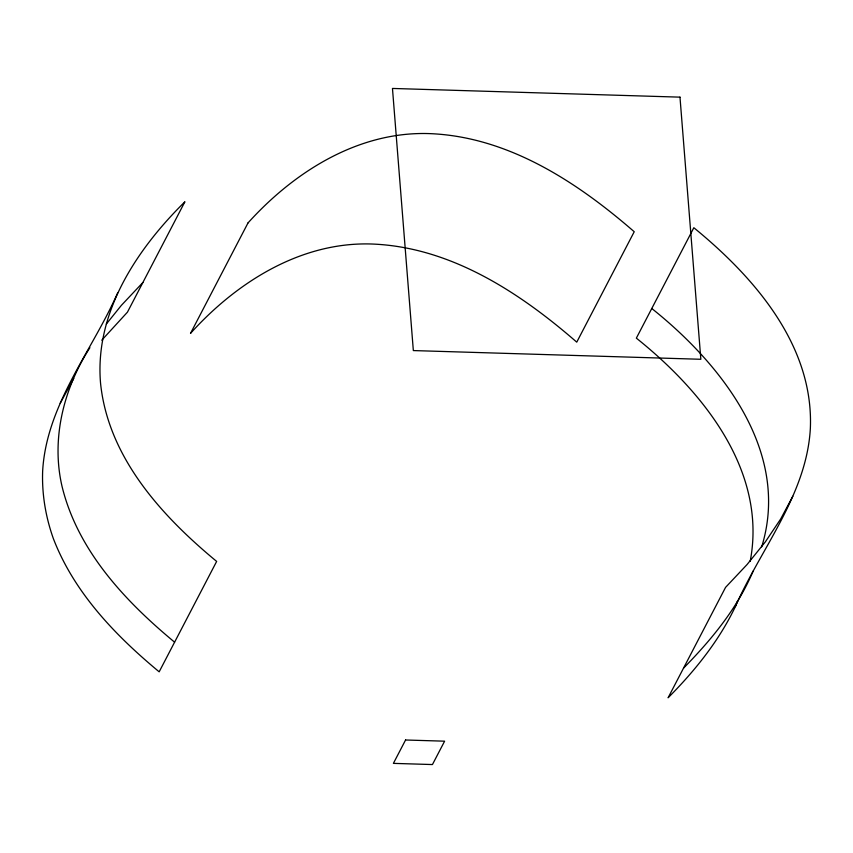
<?xml version="1.0" encoding="UTF-8"?>
<svg xmlns="http://www.w3.org/2000/svg" width="853" height="853" viewBox="0 0 853 853"><rect width="100%" height="100%" fill="white"/><g stroke="black" fill="none" stroke-linecap="round" stroke-linejoin="round"><path stroke-width="1.28" d="M750.16 561.423C767.551 470.845 702.552 391.122 636.349 338.14L693.83 227.73C754.255 277.129 813.879 345.422 810.35 428.462C806.629 494.729 761.089 548.106 735.329 606.675C718.919 641.008 694.8 670.927 668.091 697.786L725.562 587.376L747.079 564.526L765.45 541.719L780.698 518.965L792.81 496.265M761.686 546.848C791.008 452.026 721.574 364.135 651.777 308.498M117.671 292.867C91.911 351.436 46.371 404.812 42.65 471.091C41.797 494.026 45.646 516.843 53.302 538.446C74.04 592.515 115.304 635.442 159.17 671.823L216.651 561.413C161.654 515.969 108.096 457.293 100.547 383.178C94.48 312.635 136.811 249.215 184.909 201.766L127.438 312.166L101.752 340.208M735.329 606.675L737.696 600.715M753.124 571.083C737.514 608.136 711.487 639.707 683.52 668.155M60.19 403.277L73.753 378.412M89.906 347.693C63.794 388.296 50.935 438.719 62.045 486.413C77.687 550.707 125.05 601.088 174.598 642.181M106.316 324.044L121.35 305.385L142.867 282.535M248.01 222.932L190.528 333.342C236.452 282.439 300.469 241.857 371.194 243.99C449.894 246.72 519.146 292.035 576.756 342.149L634.227 231.739C576.617 181.625 507.364 136.309 428.675 133.58C357.94 131.447 293.922 172.029 248.01 222.932M405.57 739.999L393.404 763.371L432.439 764.555L444.616 741.182L405.57 739.999M679.98 97.146L392.465 88.445L413.342 350.572L700.846 359.284L679.98 97.146"/></g></svg>
